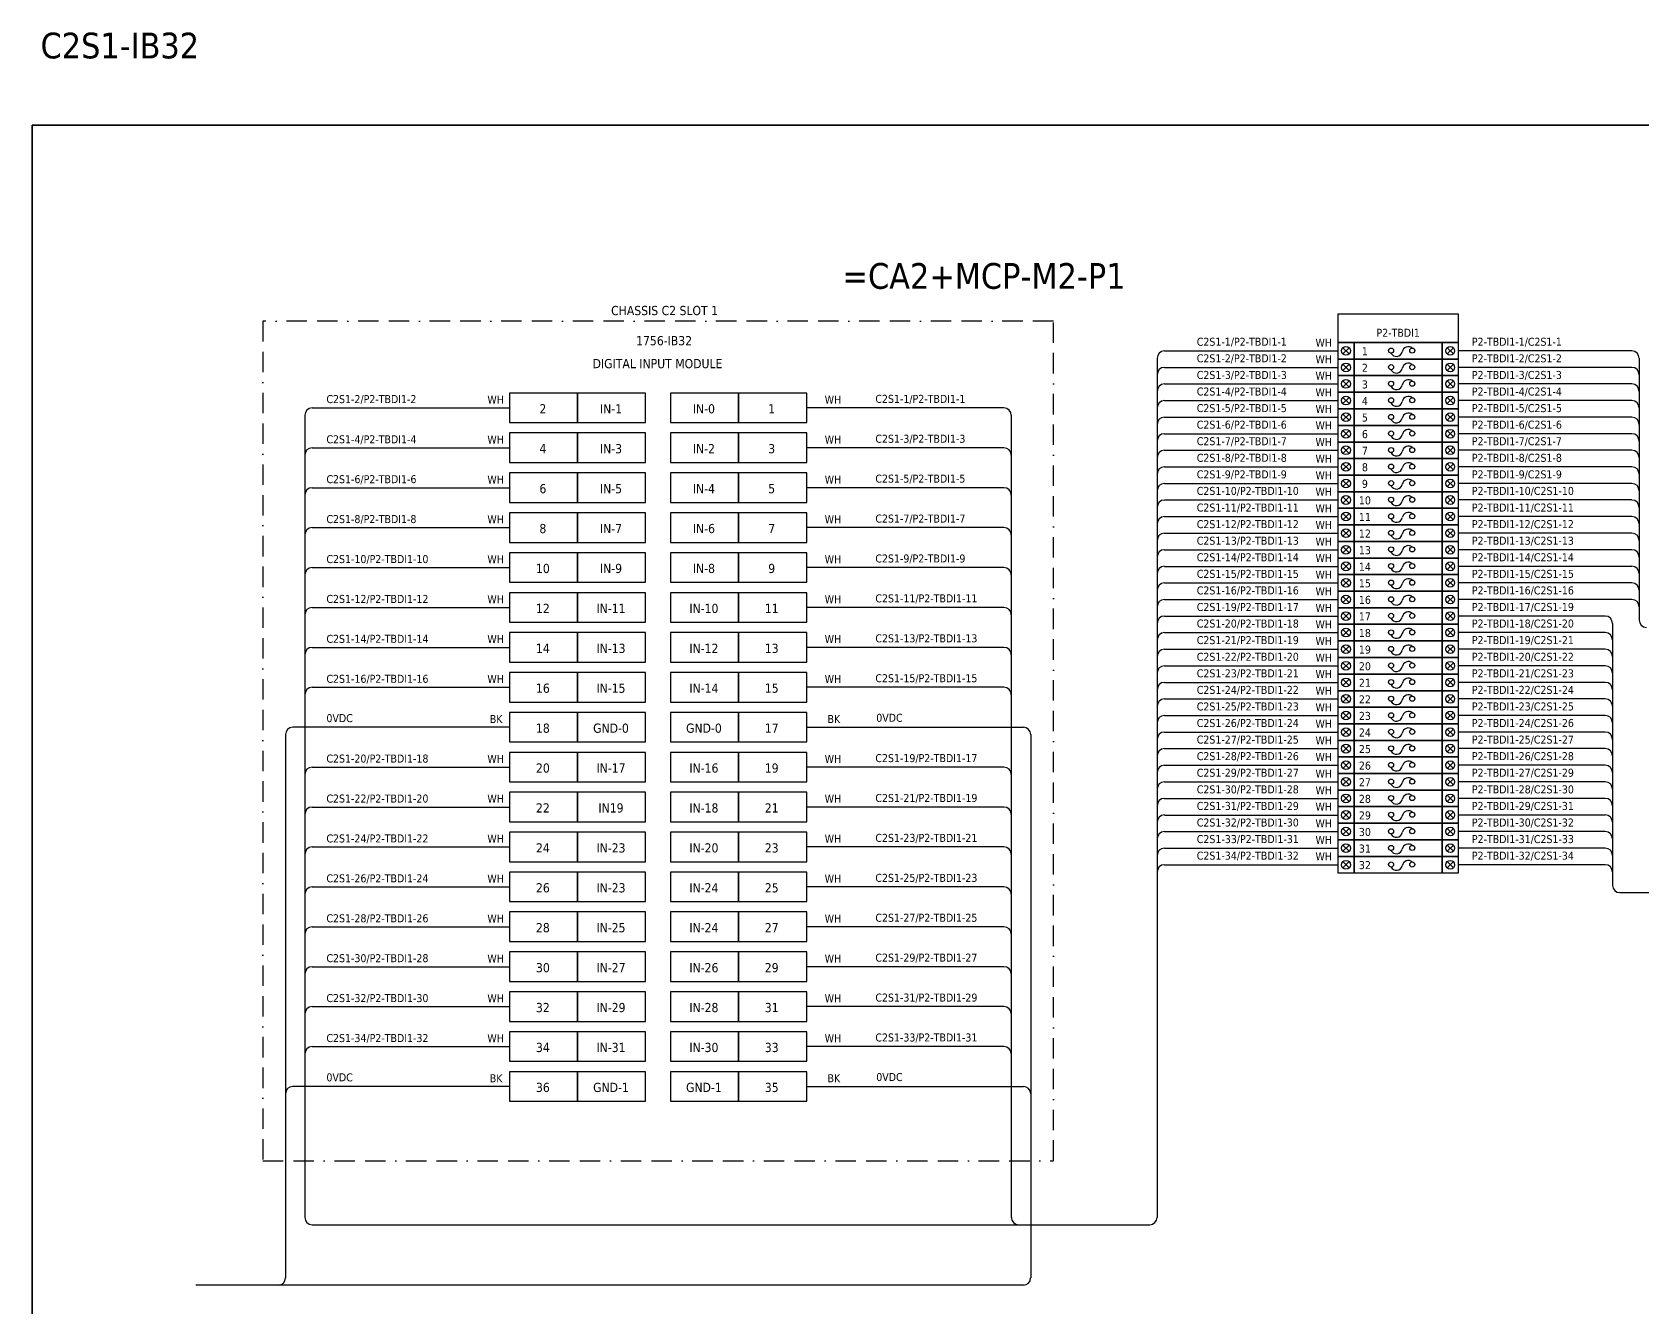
# Model space of a CAD drawing. Header units: millimetres. Extents: x 0 to 54213, y -3004 to 2820.
# Drawn here: x 4193 to 6196, y -1770 to -184 of the extents above; entities that cross this region are included whole.
import ezdxf
from ezdxf.enums import TextEntityAlignment as Align

# ---------------------------------------------------------------- set-up
doc = ezdxf.new("R2010")
doc.units = ezdxf.units.MM
doc.linetypes.add('BORDERX2', pattern=[88.9, 25.4, -12.7, 25.4, -12.7, 0, -12.7])
doc.layers.add('HELPPOINT', color=7, linetype='Continuous')
doc.layers.add('x01001-FrameArea', color=2, linetype='BORDERX2')
for name, color, linetype, lineweight in [('IE-EQUIP', 253, 'Continuous', 25), ('IE-WIRE', 7, 'Continuous', 25), ('power', 7, 'Continuous', 25)]:
    doc.layers.add(name, color=color, linetype=linetype, lineweight=lineweight)
doc.styles.add('Tahoma', font='')
doc.styles.get('Tahoma').set_extended_font_data('Tahoma')

msp = doc.modelspace()

# ---------------------------------------------------------------- linework, layer by layer
at = {"color": 1, "ltscale": 25.4}
for p, q in [((5830.5, -576.7), (5822.9, -584.4)), ((5822.9, -576.7), (5830.5, -584.4)), ((5952.6, -576.7), (5960.3, -584.4)), ((5960.3, -576.7), (5952.6, -584.4)), ((5830.5, -597.3), (5822.9, -605)), ((5822.9, -597.3), (5830.5, -605)), ((5952.6, -597.3), (5960.3, -605)), ((5960.3, -597.3), (5952.6, -605)), ((5830.5, -617.9), (5822.9, -625.6)), ((5822.9, -617.9), (5830.5, -625.6)), ((5952.6, -617.9), (5960.3, -625.6)), ((5960.3, -617.9), (5952.6, -625.6)), ((5830.5, -638.5), (5822.9, -646.2)), ((5822.9, -638.5), (5830.5, -646.2)), ((5952.6, -638.5), (5960.3, -646.2)), ((5960.3, -638.5), (5952.6, -646.2)), ((5830.5, -659.1), (5822.9, -666.8)), ((5822.9, -659.1), (5830.5, -666.8)), ((5952.6, -659.1), (5960.3, -666.8)), ((5960.3, -659.1), (5952.6, -666.8)), ((5830.5, -679.7), (5822.9, -687.4)), ((5822.9, -679.7), (5830.5, -687.4)), ((5952.6, -679.7), (5960.3, -687.4)), ((5960.3, -679.7), (5952.6, -687.4)), ((5830.5, -700.4), (5822.9, -708)), ((5822.9, -700.4), (5830.5, -708)), ((5952.6, -700.4), (5960.3, -708)), ((5960.3, -700.4), (5952.6, -708)), ((5830.5, -721), (5822.9, -728.6)), ((5822.9, -721), (5830.5, -728.6)), ((5952.6, -721), (5960.3, -728.6)), ((5960.3, -721), (5952.6, -728.6)), ((5830.5, -741.6), (5822.9, -749.3)), ((5822.9, -741.6), (5830.5, -749.3)), ((5952.6, -741.6), (5960.3, -749.3)), ((5960.3, -741.6), (5952.6, -749.3)), ((5830.5, -762.2), (5822.9, -769.9)), ((5822.9, -762.2), (5830.5, -769.9)), ((5952.6, -762.2), (5960.3, -769.9)), ((5960.3, -762.2), (5952.6, -769.9)), ((5830.5, -782.8), (5822.9, -790.5)), ((5822.9, -782.8), (5830.5, -790.5)), ((5952.6, -782.8), (5960.3, -790.5)), ((5960.3, -782.8), (5952.6, -790.5)), ((5830.5, -803.4), (5822.9, -811.1)), ((5822.9, -803.4), (5830.5, -811.1)), ((5952.6, -803.4), (5960.3, -811.1)), ((5960.3, -803.4), (5952.6, -811.1)), ((5830.5, -824), (5822.9, -831.7)), ((5822.9, -824), (5830.5, -831.7)), ((5952.6, -824), (5960.3, -831.7)), ((5960.3, -824), (5952.6, -831.7)), ((5830.5, -844.6), (5822.9, -852.3)), ((5822.9, -844.6), (5830.5, -852.3)), ((5952.6, -844.6), (5960.3, -852.3)), ((5960.3, -844.6), (5952.6, -852.3)), ((5830.5, -865.3), (5822.9, -872.9)), ((5822.9, -865.3), (5830.5, -872.9)), ((5952.6, -865.3), (5960.3, -872.9)), ((5960.3, -865.3), (5952.6, -872.9)), ((5830.5, -885.9), (5822.9, -893.5)), ((5822.9, -885.9), (5830.5, -893.5)), ((5952.6, -885.9), (5960.3, -893.5)), ((5960.3, -885.9), (5952.6, -893.5)), ((5830.5, -906.5), (5822.9, -914.1)), ((5822.9, -906.5), (5830.5, -914.1)), ((5952.6, -906.5), (5960.3, -914.1)), ((5960.3, -906.5), (5952.6, -914.1)), ((5830.5, -927.1), (5822.9, -934.8)), ((5822.9, -927.1), (5830.5, -934.8)), ((5952.6, -927.1), (5960.3, -934.8)), ((5960.3, -927.1), (5952.6, -934.8)), ((5830.5, -947.7), (5822.9, -955.4)), ((5822.9, -947.7), (5830.5, -955.4)), ((5952.6, -947.7), (5960.3, -955.4)), ((5960.3, -947.7), (5952.6, -955.4)), ((5830.5, -968.3), (5822.9, -976)), ((5822.9, -968.3), (5830.5, -976)), ((5952.6, -968.3), (5960.3, -976)), ((5960.3, -968.3), (5952.6, -976)), ((5830.5, -988.9), (5822.9, -996.6)), ((5822.9, -988.9), (5830.5, -996.6)), ((5952.6, -988.9), (5960.3, -996.6)), ((5960.3, -988.9), (5952.6, -996.6)), ((5830.5, -1009.5), (5822.9, -1017.2)), ((5822.9, -1009.5), (5830.5, -1017.2)), ((5952.6, -1009.5), (5960.3, -1017.2)), ((5960.3, -1009.5), (5952.6, -1017.2)), ((5830.5, -1030.1), (5822.9, -1037.8)), ((5822.9, -1030.1), (5830.5, -1037.8)), ((5952.6, -1030.1), (5960.3, -1037.8)), ((5960.3, -1030.1), (5952.6, -1037.8)), ((5830.5, -1050.8), (5822.9, -1058.4)), ((5822.9, -1050.8), (5830.5, -1058.4)), ((5952.6, -1050.8), (5960.3, -1058.4)), ((5960.3, -1050.8), (5952.6, -1058.4)), ((5830.5, -1071.4), (5822.9, -1079)), ((5822.9, -1071.4), (5830.5, -1079)), ((5952.6, -1071.4), (5960.3, -1079)), ((5960.3, -1071.4), (5952.6, -1079)), ((5830.5, -1092), (5822.9, -1099.7)), ((5822.9, -1092), (5830.5, -1099.7)), ((5952.6, -1092), (5960.3, -1099.7)), ((5960.3, -1092), (5952.6, -1099.7)), ((5830.5, -1112.6), (5822.9, -1120.3)), ((5822.9, -1112.6), (5830.5, -1120.3)), ((5952.6, -1112.6), (5960.3, -1120.3)), ((5960.3, -1112.6), (5952.6, -1120.3)), ((5830.5, -1133.2), (5822.9, -1140.9)), ((5822.9, -1133.2), (5830.5, -1140.9)), ((5952.6, -1133.2), (5960.3, -1140.9)), ((5960.3, -1133.2), (5952.6, -1140.9)), ((5830.5, -1153.8), (5822.9, -1161.5)), ((5822.9, -1153.8), (5830.5, -1161.5)), ((5952.6, -1153.8), (5960.3, -1161.5)), ((5960.3, -1153.8), (5952.6, -1161.5)), ((5830.5, -1174.4), (5822.9, -1182.1)), ((5822.9, -1174.4), (5830.5, -1182.1)), ((5952.6, -1174.4), (5960.3, -1182.1)), ((5960.3, -1174.4), (5952.6, -1182.1)), ((5830.5, -1195), (5822.9, -1202.7)), ((5822.9, -1195), (5830.5, -1202.7)), ((5952.6, -1195), (5960.3, -1202.7)), ((5960.3, -1195), (5952.6, -1202.7)), ((5830.5, -1215.7), (5822.9, -1223.3)), ((5822.9, -1215.7), (5830.5, -1223.3)), ((5952.6, -1215.7), (5960.3, -1223.3)), ((5960.3, -1215.7), (5952.6, -1223.3))]:
    msp.add_line(p, q, dxfattribs=at)
at = {"color": 4, "ltscale": 25.4}
msp.add_lwpolyline([(5816.4, -570.2), (5966.7, -570.2), (5966.7, -535), (5816.4, -535)], close=True, dxfattribs=at)
at = {"color": 1, "ltscale": 25.4}
for points in [[(5816.4, -590.8), (5837, -590.8), (5837, -570.2), (5816.4, -570.2)], [(5837, -590.8), (5946.1, -590.8), (5946.1, -570.2), (5837, -570.2)], [(5946.1, -590.8), (5966.7, -590.8), (5966.7, -570.2), (5946.1, -570.2)], [(5816.4, -611.4), (5837, -611.4), (5837, -590.8), (5816.4, -590.8)], [(5837, -611.4), (5946.1, -611.4), (5946.1, -590.8), (5837, -590.8)], [(5946.1, -611.4), (5966.7, -611.4), (5966.7, -590.8), (5946.1, -590.8)], [(5816.4, -632.1), (5837, -632.1), (5837, -611.4), (5816.4, -611.4)], [(5837, -632.1), (5946.1, -632.1), (5946.1, -611.4), (5837, -611.4)], [(5946.1, -632.1), (5966.7, -632.1), (5966.7, -611.4), (5946.1, -611.4)], [(5816.4, -652.7), (5837, -652.7), (5837, -632.1), (5816.4, -632.1)], [(5837, -652.7), (5946.1, -652.7), (5946.1, -632.1), (5837, -632.1)], [(5946.1, -652.7), (5966.7, -652.7), (5966.7, -632.1), (5946.1, -632.1)], [(5816.4, -673.3), (5837, -673.3), (5837, -652.7), (5816.4, -652.7)], [(5837, -673.3), (5946.1, -673.3), (5946.1, -652.7), (5837, -652.7)], [(5946.1, -673.3), (5966.7, -673.3), (5966.7, -652.7), (5946.1, -652.7)], [(5816.4, -693.9), (5837, -693.9), (5837, -673.3), (5816.4, -673.3)], [(5837, -693.9), (5946.1, -693.9), (5946.1, -673.3), (5837, -673.3)], [(5946.1, -693.9), (5966.7, -693.9), (5966.7, -673.3), (5946.1, -673.3)], [(5816.4, -714.5), (5837, -714.5), (5837, -693.9), (5816.4, -693.9)], [(5837, -714.5), (5946.1, -714.5), (5946.1, -693.9), (5837, -693.9)], [(5946.1, -714.5), (5966.7, -714.5), (5966.7, -693.9), (5946.1, -693.9)], [(5816.4, -735.1), (5837, -735.1), (5837, -714.5), (5816.4, -714.5)], [(5837, -735.1), (5946.1, -735.1), (5946.1, -714.5), (5837, -714.5)], [(5946.1, -735.1), (5966.7, -735.1), (5966.7, -714.5), (5946.1, -714.5)], [(5816.4, -755.7), (5837, -755.7), (5837, -735.1), (5816.4, -735.1)], [(5837, -755.7), (5946.1, -755.7), (5946.1, -735.1), (5837, -735.1)], [(5946.1, -755.7), (5966.7, -755.7), (5966.7, -735.1), (5946.1, -735.1)], [(5816.4, -776.3), (5837, -776.3), (5837, -755.7), (5816.4, -755.7)], [(5837, -776.3), (5946.1, -776.3), (5946.1, -755.7), (5837, -755.7)], [(5946.1, -776.3), (5966.7, -776.3), (5966.7, -755.7), (5946.1, -755.7)], [(5816.4, -796.9), (5837, -796.9), (5837, -776.3), (5816.4, -776.3)], [(5837, -796.9), (5946.1, -796.9), (5946.1, -776.3), (5837, -776.3)], [(5946.1, -796.9), (5966.7, -796.9), (5966.7, -776.3), (5946.1, -776.3)], [(5816.4, -817.6), (5837, -817.6), (5837, -796.9), (5816.4, -796.9)], [(5837, -817.6), (5946.1, -817.6), (5946.1, -796.9), (5837, -796.9)], [(5946.1, -817.6), (5966.7, -817.6), (5966.7, -796.9), (5946.1, -796.9)], [(5816.4, -838.2), (5837, -838.2), (5837, -817.6), (5816.4, -817.6)], [(5837, -838.2), (5946.1, -838.2), (5946.1, -817.6), (5837, -817.6)], [(5946.1, -838.2), (5966.7, -838.2), (5966.7, -817.6), (5946.1, -817.6)], [(5816.4, -858.8), (5837, -858.8), (5837, -838.2), (5816.4, -838.2)], [(5837, -858.8), (5946.1, -858.8), (5946.1, -838.2), (5837, -838.2)], [(5946.1, -858.8), (5966.7, -858.8), (5966.7, -838.2), (5946.1, -838.2)], [(5816.4, -879.4), (5837, -879.4), (5837, -858.8), (5816.4, -858.8)], [(5837, -879.4), (5946.1, -879.4), (5946.1, -858.8), (5837, -858.8)], [(5946.1, -879.4), (5966.7, -879.4), (5966.7, -858.8), (5946.1, -858.8)], [(5816.4, -900), (5837, -900), (5837, -879.4), (5816.4, -879.4)], [(5837, -900), (5946.1, -900), (5946.1, -879.4), (5837, -879.4)], [(5946.1, -900), (5966.7, -900), (5966.7, -879.4), (5946.1, -879.4)], [(5816.4, -920.6), (5837, -920.6), (5837, -900), (5816.4, -900)], [(5837, -920.6), (5946.1, -920.6), (5946.1, -900), (5837, -900)], [(5946.1, -920.6), (5966.7, -920.6), (5966.7, -900), (5946.1, -900)], [(5816.4, -941.2), (5837, -941.2), (5837, -920.6), (5816.4, -920.6)], [(5837, -941.2), (5946.1, -941.2), (5946.1, -920.6), (5837, -920.6)], [(5946.1, -941.2), (5966.7, -941.2), (5966.7, -920.6), (5946.1, -920.6)], [(5816.4, -961.8), (5837, -961.8), (5837, -941.2), (5816.4, -941.2)], [(5837, -961.8), (5946.1, -961.8), (5946.1, -941.2), (5837, -941.2)], [(5946.1, -961.8), (5966.7, -961.8), (5966.7, -941.2), (5946.1, -941.2)], [(5816.4, -982.5), (5837, -982.5), (5837, -961.8), (5816.4, -961.8)], [(5837, -982.5), (5946.1, -982.5), (5946.1, -961.8), (5837, -961.8)], [(5946.1, -982.5), (5966.7, -982.5), (5966.7, -961.8), (5946.1, -961.8)], [(5816.4, -1003.1), (5837, -1003.1), (5837, -982.5), (5816.4, -982.5)], [(5837, -1003.1), (5946.1, -1003.1), (5946.1, -982.5), (5837, -982.5)], [(5946.1, -1003.1), (5966.7, -1003.1), (5966.7, -982.5), (5946.1, -982.5)], [(5816.4, -1023.7), (5837, -1023.7), (5837, -1003.1), (5816.4, -1003.1)], [(5837, -1023.7), (5946.1, -1023.7), (5946.1, -1003.1), (5837, -1003.1)], [(5946.1, -1023.7), (5966.7, -1023.7), (5966.7, -1003.1), (5946.1, -1003.1)], [(5816.4, -1044.3), (5837, -1044.3), (5837, -1023.7), (5816.4, -1023.7)], [(5837, -1044.3), (5946.1, -1044.3), (5946.1, -1023.7), (5837, -1023.7)], [(5946.1, -1044.3), (5966.7, -1044.3), (5966.7, -1023.7), (5946.1, -1023.7)], [(5816.4, -1064.9), (5837, -1064.9), (5837, -1044.3), (5816.4, -1044.3)], [(5837, -1064.9), (5946.1, -1064.9), (5946.1, -1044.3), (5837, -1044.3)], [(5946.1, -1064.9), (5966.7, -1064.9), (5966.7, -1044.3), (5946.1, -1044.3)], [(5816.4, -1085.5), (5837, -1085.5), (5837, -1064.9), (5816.4, -1064.9)], [(5837, -1085.5), (5946.1, -1085.5), (5946.1, -1064.9), (5837, -1064.9)], [(5946.1, -1085.5), (5966.7, -1085.5), (5966.7, -1064.9), (5946.1, -1064.9)], [(5816.4, -1106.1), (5837, -1106.1), (5837, -1085.5), (5816.4, -1085.5)], [(5837, -1106.1), (5946.1, -1106.1), (5946.1, -1085.5), (5837, -1085.5)], [(5946.1, -1106.1), (5966.7, -1106.1), (5966.7, -1085.5), (5946.1, -1085.5)], [(5816.4, -1126.7), (5837, -1126.7), (5837, -1106.1), (5816.4, -1106.1)], [(5837, -1126.7), (5946.1, -1126.7), (5946.1, -1106.1), (5837, -1106.1)], [(5946.1, -1126.7), (5966.7, -1126.7), (5966.7, -1106.1), (5946.1, -1106.1)], [(5816.4, -1147.3), (5837, -1147.3), (5837, -1126.7), (5816.4, -1126.7)], [(5837, -1147.3), (5946.1, -1147.3), (5946.1, -1126.7), (5837, -1126.7)], [(5946.1, -1147.3), (5966.7, -1147.3), (5966.7, -1126.7), (5946.1, -1126.7)], [(5816.4, -1168), (5837, -1168), (5837, -1147.3), (5816.4, -1147.3)], [(5837, -1168), (5946.1, -1168), (5946.1, -1147.3), (5837, -1147.3)], [(5946.1, -1168), (5966.7, -1168), (5966.7, -1147.3), (5946.1, -1147.3)], [(5816.4, -1188.6), (5837, -1188.6), (5837, -1168), (5816.4, -1168)], [(5837, -1188.6), (5946.1, -1188.6), (5946.1, -1168), (5837, -1168)], [(5946.1, -1188.6), (5966.7, -1188.6), (5966.7, -1168), (5946.1, -1168)], [(5816.4, -1209.2), (5837, -1209.2), (5837, -1188.6), (5816.4, -1188.6)], [(5837, -1209.2), (5946.1, -1209.2), (5946.1, -1188.6), (5837, -1188.6)], [(5946.1, -1209.2), (5966.7, -1209.2), (5966.7, -1188.6), (5946.1, -1188.6)], [(5816.4, -1229.8), (5837, -1229.8), (5837, -1209.2), (5816.4, -1209.2)], [(5837, -1229.8), (5946.1, -1229.8), (5946.1, -1209.2), (5837, -1209.2)], [(5946.1, -1229.8), (5966.7, -1229.8), (5966.7, -1209.2), (5946.1, -1209.2)]]:
    msp.add_lwpolyline(points, close=True, dxfattribs=at)
for centre in [(5826.7, -580.5), (5956.4, -580.5), (5826.7, -601.1), (5956.4, -601.1), (5826.7, -621.7), (5956.4, -621.7), (5826.7, -642.4), (5956.4, -642.4), (5826.7, -663), (5956.4, -663), (5826.7, -683.6), (5956.4, -683.6), (5826.7, -704.2), (5956.4, -704.2), (5826.7, -724.8), (5956.4, -724.8), (5826.7, -745.4), (5956.4, -745.4), (5826.7, -766), (5956.4, -766), (5826.7, -786.6), (5956.4, -786.6), (5826.7, -807.3), (5956.4, -807.3), (5826.7, -827.9), (5956.4, -827.9), (5826.7, -848.5), (5956.4, -848.5), (5826.7, -869.1), (5956.4, -869.1), (5826.7, -889.7), (5956.4, -889.7), (5826.7, -910.3), (5956.4, -910.3), (5826.7, -930.9), (5956.4, -930.9), (5826.7, -951.5), (5956.4, -951.5), (5826.7, -972.1), (5956.4, -972.1), (5826.7, -992.8), (5956.4, -992.8), (5826.7, -1013.4), (5956.4, -1013.4), (5826.7, -1034), (5956.4, -1034), (5826.7, -1054.6), (5956.4, -1054.6), (5826.7, -1075.2), (5956.4, -1075.2), (5826.7, -1095.8), (5956.4, -1095.8), (5826.7, -1116.4), (5956.4, -1116.4), (5826.7, -1137), (5956.4, -1137), (5826.7, -1157.7), (5956.4, -1157.7), (5826.7, -1178.3), (5956.4, -1178.3), (5826.7, -1198.9), (5956.4, -1198.9), (5826.7, -1219.5), (5956.4, -1219.5)]:
    msp.add_circle(centre, 5.42, dxfattribs=at)
at = {"layer": 'HELPPOINT', "color": 4, "lineweight": 35}
for p, q in [((4193.3, -3004.2), (4193.3, -300)), ((4193.3, -300), (8086.6, -300)), ((4193.3, -3004.2), (4193.3, -300)), ((4193.3, -300), (8086.6, -300))]:
    msp.add_line(p, q, dxfattribs=at)
at = {"layer": 'IE-EQUIP', "linetype": 'Continuous', "ltscale": 25.4}
for points in [[(4786.7, -669.8), (4871.4, -669.8), (4871.4, -633.1), (4786.7, -633.1)], [(4871.4, -669.8), (4956, -669.8), (4956, -633.1), (4871.4, -633.1)], [(4986.9, -669.8), (5071.5, -669.8), (5071.5, -633.1), (4986.9, -633.1)], [(5071.5, -669.8), (5156.2, -669.8), (5156.2, -633.1), (5071.5, -633.1)], [(4786.7, -719.4), (4871.4, -719.4), (4871.4, -682.7), (4786.7, -682.7)], [(4871.4, -719.4), (4956, -719.4), (4956, -682.7), (4871.4, -682.7)], [(4986.9, -719.4), (5071.5, -719.4), (5071.5, -682.7), (4986.9, -682.7)], [(5071.5, -719.4), (5156.2, -719.4), (5156.2, -682.7), (5071.5, -682.7)], [(4786.7, -769.1), (4871.4, -769.1), (4871.4, -732.4), (4786.7, -732.4)], [(4871.4, -769.1), (4956, -769.1), (4956, -732.4), (4871.4, -732.4)], [(4986.9, -769.1), (5071.5, -769.1), (5071.5, -732.4), (4986.9, -732.4)], [(5071.5, -769.1), (5156.2, -769.1), (5156.2, -732.4), (5071.5, -732.4)], [(4786.7, -818.7), (4871.4, -818.7), (4871.4, -782), (4786.7, -782)], [(4871.4, -818.7), (4956, -818.7), (4956, -782), (4871.4, -782)], [(4986.9, -818.7), (5071.5, -818.7), (5071.5, -782), (4986.9, -782)], [(5071.5, -818.7), (5156.2, -818.7), (5156.2, -782), (5071.5, -782)], [(4786.7, -868.3), (4871.4, -868.3), (4871.4, -831.6), (4786.7, -831.6)], [(4871.4, -868.3), (4956, -868.3), (4956, -831.6), (4871.4, -831.6)], [(4986.9, -868.3), (5071.5, -868.3), (5071.5, -831.6), (4986.9, -831.6)], [(5071.5, -868.3), (5156.2, -868.3), (5156.2, -831.6), (5071.5, -831.6)], [(4786.7, -918), (4871.4, -918), (4871.4, -881.3), (4786.7, -881.3)], [(4871.4, -918), (4956, -918), (4956, -881.3), (4871.4, -881.3)], [(4986.9, -918), (5071.5, -918), (5071.5, -881.3), (4986.9, -881.3)], [(5071.5, -918), (5156.2, -918), (5156.2, -881.3), (5071.5, -881.3)], [(4786.7, -967.6), (4871.4, -967.6), (4871.4, -930.9), (4786.7, -930.9)], [(4871.4, -967.6), (4956, -967.6), (4956, -930.9), (4871.4, -930.9)], [(4986.9, -967.6), (5071.5, -967.6), (5071.5, -930.9), (4986.9, -930.9)], [(5071.5, -967.6), (5156.2, -967.6), (5156.2, -930.9), (5071.5, -930.9)], [(4786.7, -1017.2), (4871.4, -1017.2), (4871.4, -980.5), (4786.7, -980.5)], [(4871.4, -1017.2), (4956, -1017.2), (4956, -980.5), (4871.4, -980.5)], [(4986.9, -1017.2), (5071.5, -1017.2), (5071.5, -980.5), (4986.9, -980.5)], [(5071.5, -1017.2), (5156.2, -1017.2), (5156.2, -980.5), (5071.5, -980.5)], [(4786.7, -1066.9), (4871.4, -1066.9), (4871.4, -1030.2), (4786.7, -1030.2)], [(4871.4, -1066.9), (4956, -1066.9), (4956, -1030.2), (4871.4, -1030.2)], [(4986.9, -1066.9), (5071.5, -1066.9), (5071.5, -1030.2), (4986.9, -1030.2)], [(5071.5, -1066.9), (5156.2, -1066.9), (5156.2, -1030.2), (5071.5, -1030.2)], [(4786.7, -1116.5), (4871.4, -1116.5), (4871.4, -1079.8), (4786.7, -1079.8)], [(4871.4, -1116.5), (4956, -1116.5), (4956, -1079.8), (4871.4, -1079.8)], [(4986.9, -1116.5), (5071.5, -1116.5), (5071.5, -1079.8), (4986.9, -1079.8)], [(5071.5, -1116.5), (5156.2, -1116.5), (5156.2, -1079.8), (5071.5, -1079.8)], [(4786.7, -1166.1), (4871.4, -1166.1), (4871.4, -1129.4), (4786.7, -1129.4)], [(4871.4, -1166.1), (4956, -1166.1), (4956, -1129.4), (4871.4, -1129.4)], [(4986.9, -1166.1), (5071.5, -1166.1), (5071.5, -1129.4), (4986.9, -1129.4)], [(5071.5, -1166.1), (5156.2, -1166.1), (5156.2, -1129.4), (5071.5, -1129.4)], [(4786.7, -1215.8), (4871.4, -1215.8), (4871.4, -1179.1), (4786.7, -1179.1)], [(4871.4, -1215.8), (4956, -1215.8), (4956, -1179.1), (4871.4, -1179.1)], [(4986.9, -1215.8), (5071.5, -1215.8), (5071.5, -1179.1), (4986.9, -1179.1)], [(5071.5, -1215.8), (5156.2, -1215.8), (5156.2, -1179.1), (5071.5, -1179.1)], [(4786.7, -1265.4), (4871.4, -1265.4), (4871.4, -1228.7), (4786.7, -1228.7)], [(4871.4, -1265.4), (4956, -1265.4), (4956, -1228.7), (4871.4, -1228.7)], [(4986.9, -1265.4), (5071.5, -1265.4), (5071.5, -1228.7), (4986.9, -1228.7)], [(5071.5, -1265.4), (5156.2, -1265.4), (5156.2, -1228.7), (5071.5, -1228.7)], [(4786.7, -1315), (4871.4, -1315), (4871.4, -1278.3), (4786.7, -1278.3)], [(4871.4, -1315), (4956, -1315), (4956, -1278.3), (4871.4, -1278.3)], [(4986.9, -1315), (5071.5, -1315), (5071.5, -1278.3), (4986.9, -1278.3)], [(5071.5, -1315), (5156.2, -1315), (5156.2, -1278.3), (5071.5, -1278.3)], [(4786.7, -1364.7), (4871.4, -1364.7), (4871.4, -1328), (4786.7, -1328)], [(4871.4, -1364.7), (4956, -1364.7), (4956, -1328), (4871.4, -1328)], [(4986.9, -1364.7), (5071.5, -1364.7), (5071.5, -1328), (4986.9, -1328)], [(5071.5, -1364.7), (5156.2, -1364.7), (5156.2, -1328), (5071.5, -1328)], [(4786.7, -1414.3), (4871.4, -1414.3), (4871.4, -1377.6), (4786.7, -1377.6)], [(4871.4, -1414.3), (4956, -1414.3), (4956, -1377.6), (4871.4, -1377.6)], [(4986.9, -1414.3), (5071.5, -1414.3), (5071.5, -1377.6), (4986.9, -1377.6)], [(5071.5, -1414.3), (5156.2, -1414.3), (5156.2, -1377.6), (5071.5, -1377.6)], [(4786.7, -1463.9), (4871.4, -1463.9), (4871.4, -1427.2), (4786.7, -1427.2)], [(4871.4, -1463.9), (4956, -1463.9), (4956, -1427.2), (4871.4, -1427.2)], [(4986.9, -1463.9), (5071.5, -1463.9), (5071.5, -1427.2), (4986.9, -1427.2)], [(5071.5, -1463.9), (5156.2, -1463.9), (5156.2, -1427.2), (5071.5, -1427.2)], [(4786.7, -1513.6), (4871.4, -1513.6), (4871.4, -1476.9), (4786.7, -1476.9)], [(4871.4, -1513.6), (4956, -1513.6), (4956, -1476.9), (4871.4, -1476.9)], [(4986.9, -1513.6), (5071.5, -1513.6), (5071.5, -1476.9), (4986.9, -1476.9)], [(5071.5, -1513.6), (5156.2, -1513.6), (5156.2, -1476.9), (5071.5, -1476.9)]]:
    msp.add_lwpolyline(points, close=True, dxfattribs=at)
at = {"layer": 'IE-WIRE', "color": 4, "ltscale": 25.4}
for p, q in [((5601, -580.5), (5816.4, -580.5)), ((6182.1, -580.5), (5966.7, -580.5)), ((5591.9, -589.7), (5591.9, -1658.1)), ((6191.2, -589.7), (6191.2, -915.4)), ((5601, -601.1), (5816.4, -601.1)), ((6182.1, -601.1), (5966.7, -601.1)), ((5601, -621.7), (5816.4, -621.7)), ((6182.1, -621.7), (5966.7, -621.7)), ((4532.3, -660.6), (4532.3, -1658.1)), ((4541.4, -651.5), (4786.7, -651.5)), ((5401.4, -651.5), (5156.2, -651.5)), ((5410.6, -660.6), (5410.6, -1658.1)), ((5601, -642.4), (5816.4, -642.4)), ((6182.1, -642.4), (5966.7, -642.4)), ((5601, -663), (5816.4, -663)), ((6182.1, -663), (5966.7, -663)), ((5601, -683.6), (5816.4, -683.6)), ((6182.1, -683.6), (5966.7, -683.6)), ((4541.4, -701.1), (4786.7, -701.1)), ((5401.4, -701.1), (5156.2, -701.1)), ((5601, -704.2), (5816.4, -704.2)), ((6182.1, -704.2), (5966.7, -704.2)), ((5601, -724.8), (5816.4, -724.8)), ((6182.1, -724.8), (5966.7, -724.8)), ((4541.4, -750.7), (4786.7, -750.7)), ((5401.4, -750.7), (5156.2, -750.7)), ((5601, -745.4), (5816.4, -745.4)), ((6182.1, -745.4), (5966.7, -745.4)), ((5601, -766), (5816.4, -766)), ((6182.1, -766), (5966.7, -766)), ((4541.4, -800.4), (4786.7, -800.4)), ((5401.4, -800.4), (5156.2, -800.4)), ((5601, -786.6), (5816.4, -786.6)), ((6182.1, -786.6), (5966.7, -786.6)), ((5601, -807.3), (5816.4, -807.3)), ((6182.1, -807.3), (5966.7, -807.3)), ((5601, -827.9), (5816.4, -827.9)), ((6182.1, -827.9), (5966.7, -827.9)), ((4541.4, -850), (4786.7, -850)), ((5401.4, -850), (5156.2, -850)), ((5601, -848.5), (5816.4, -848.5)), ((6182.1, -848.5), (5966.7, -848.5)), ((5601, -869.1), (5816.4, -869.1)), ((6182.1, -869.1), (5966.7, -869.1)), ((4541.4, -899.6), (4786.7, -899.6)), ((5401.4, -899.6), (5156.2, -899.6)), ((5601, -889.7), (5816.4, -889.7)), ((6182.1, -889.7), (5966.7, -889.7)), ((5601, -910.3), (5816.4, -910.3)), ((6149, -910.3), (5966.7, -910.3)), ((6158.1, -919.5), (6158.1, -1245.2)), ((5601, -930.9), (5816.4, -930.9)), ((6149, -930.9), (5966.7, -930.9)), ((4541.4, -949.3), (4786.7, -949.3)), ((5401.4, -949.3), (5156.2, -949.3)), ((5601, -951.5), (5816.4, -951.5)), ((6149, -951.5), (5966.7, -951.5)), ((5601, -972.1), (5816.4, -972.1)), ((6149, -972.1), (5966.7, -972.1)), ((4541.4, -998.9), (4786.7, -998.9)), ((5401.4, -998.9), (5156.2, -998.9)), ((5601, -992.8), (5816.4, -992.8)), ((6149, -992.8), (5966.7, -992.8)), ((5601, -1013.4), (5816.4, -1013.4)), ((6149, -1013.4), (5966.7, -1013.4)), ((5601, -1034), (5816.4, -1034)), ((6149, -1034), (5966.7, -1034)), ((5601, -1054.6), (5816.4, -1054.6)), ((6149, -1054.6), (5966.7, -1054.6)), ((5601, -1075.2), (5816.4, -1075.2)), ((6149, -1075.2), (5966.7, -1075.2)), ((4541.4, -1098.2), (4786.7, -1098.2)), ((5401.4, -1098.2), (5156.2, -1098.2)), ((5601, -1095.8), (5816.4, -1095.8)), ((6149, -1095.8), (5966.7, -1095.8)), ((5601, -1116.4), (5816.4, -1116.4)), ((6149, -1116.4), (5966.7, -1116.4)), ((5601, -1137), (5816.4, -1137)), ((6149, -1137), (5966.7, -1137)), ((4541.4, -1147.8), (4786.7, -1147.8)), ((5401.4, -1147.8), (5156.2, -1147.8)), ((5601, -1157.7), (5816.4, -1157.7)), ((6149, -1157.7), (5966.7, -1157.7)), ((5601, -1178.3), (5816.4, -1178.3)), ((6149, -1178.3), (5966.7, -1178.3)), ((4541.4, -1197.4), (4786.7, -1197.4)), ((5401.4, -1197.4), (5156.2, -1197.4)), ((5601, -1198.9), (5816.4, -1198.9)), ((6149, -1198.9), (5966.7, -1198.9)), ((5601, -1219.5), (5816.4, -1219.5)), ((6149, -1219.5), (5966.7, -1219.5)), ((4541.4, -1247.1), (4786.7, -1247.1)), ((5401.4, -1247.1), (5156.2, -1247.1)), ((4541.4, -1296.7), (4786.7, -1296.7)), ((5401.4, -1296.7), (5156.2, -1296.7)), ((4541.4, -1346.3), (4786.7, -1346.3)), ((5401.4, -1346.3), (5156.2, -1346.3)), ((4541.4, -1396), (4786.7, -1396)), ((5401.4, -1396), (5156.2, -1396)), ((4541.4, -1445.6), (4786.7, -1445.6)), ((5401.4, -1445.6), (5156.2, -1445.6))]:
    msp.add_line(p, q, dxfattribs=at)
at = {"layer": 'IE-WIRE', "color": 7, "ltscale": 25.4}
for p, q in [((4508.2, -1057.7), (4508.2, -1733.3)), ((4786.7, -1048.5), (4517.3, -1048.5)), ((5156.2, -1048.5), (5425.6, -1048.5)), ((5434.7, -1057.7), (5434.7, -1733.3)), ((4786.7, -1495.2), (4517.3, -1495.2)), ((5156.2, -1495.2), (5425.6, -1495.2)), ((5425.7, -1742.2), (4396.7, -1742.2))]:
    msp.add_line(p, q, dxfattribs=at)
at = {"layer": 'IE-WIRE', "color": 4}
for p, q in [((6167.1, -1254.1), (6432.9, -1254.1)), ((4541.4, -1667.2), (5582.7, -1667.2))]:
    msp.add_line(p, q, dxfattribs=at)
at = {"layer": 'IE-WIRE', "color": 4, "ltscale": 25.4}
for centre, radius, start, end in [((5601, -589.7), 9.14, 90, 180), ((6182.1, -589.7), 9.14, 0, 90), ((5601, -610.3), 9.14, 90, 180), ((6182.1, -610.3), 9.14, 0, 90), ((5601, -630.9), 9.14, 90, 180), ((6182.1, -630.9), 9.14, 0, 90), ((4541.4, -660.6), 9.17, 90, 180), ((5401.4, -660.6), 9.17, 0, 90), ((5601, -651.5), 9.14, 90, 180), ((6182.1, -651.5), 9.14, 0, 90), ((5601, -672.1), 9.14, 90, 180), ((6182.1, -672.1), 9.14, 0, 90), ((5601, -692.7), 9.14, 90, 180), ((6182.1, -692.7), 9.14, 0, 90), ((4541.4, -710.3), 9.17, 90, 180), ((5401.4, -710.3), 9.17, 0, 90), ((5601, -713.3), 9.14, 90, 180), ((6182.1, -713.3), 9.14, 0, 90), ((5601, -733.9), 9.14, 90, 180), ((6182.1, -733.9), 9.14, 0, 90), ((4541.4, -759.9), 9.17, 90, 180), ((5401.4, -759.9), 9.17, 0, 90), ((5601, -754.6), 9.14, 90, 180), ((6182.1, -754.6), 9.14, 0, 90), ((5601, -775.2), 9.14, 90, 180), ((6182.1, -775.2), 9.14, 0, 90), ((4541.4, -809.5), 9.17, 90, 180), ((5401.4, -809.5), 9.17, 0, 90), ((5601, -795.8), 9.14, 90, 180), ((6182.1, -795.8), 9.14, 0, 90), ((5601, -816.4), 9.14, 90, 180), ((6182.1, -816.4), 9.14, 0, 90), ((5601, -837), 9.14, 90, 180), ((6182.1, -837), 9.14, 0, 90), ((4541.4, -859.2), 9.17, 90, 180), ((5401.4, -859.2), 9.17, 0, 90), ((5601, -857.6), 9.14, 90, 180), ((6182.1, -857.6), 9.14, 0, 90), ((5601, -878.2), 9.14, 90, 180), ((6182.1, -878.2), 9.14, 0, 90), ((4541.4, -908.8), 9.17, 90, 180), ((5401.4, -908.8), 9.17, 0, 90), ((5601, -898.8), 9.14, 90, 180), ((6182.1, -898.8), 9.14, 0, 90), ((5601, -919.5), 9.14, 90, 180), ((6149, -919.5), 9.14, 0, 90), ((5601, -940.1), 9.14, 90, 180), ((6149, -940.1), 9.14, 0, 90), ((4541.4, -958.4), 9.17, 90, 180), ((5401.4, -958.4), 9.17, 0, 90), ((5601, -960.7), 9.14, 90, 180), ((6149, -960.7), 9.14, 0, 90), ((5601, -981.3), 9.14, 90, 180), ((6149, -981.3), 9.14, 0, 90), ((4541.4, -1008.1), 9.17, 90, 180), ((5401.4, -1008.1), 9.17, 0, 90), ((5601, -1001.9), 9.14, 90, 180), ((6149, -1001.9), 9.14, 0, 90), ((5601, -1022.5), 9.14, 90, 180), ((6149, -1022.5), 9.14, 0, 90), ((5601, -1043.1), 9.14, 90, 180), ((6149, -1043.1), 9.14, 0, 90), ((5601, -1063.7), 9.14, 90, 180), ((6149, -1063.7), 9.14, 0, 90), ((5601, -1084.3), 9.14, 90, 180), ((6149, -1084.3), 9.14, 0, 90), ((4541.4, -1107.3), 9.17, 90, 180), ((5401.4, -1107.3), 9.17, 0, 90), ((5601, -1105), 9.14, 90, 180), ((6149, -1105), 9.14, 0, 90), ((5601, -1125.6), 9.14, 90, 180), ((6149, -1125.6), 9.14, 0, 90), ((5601, -1146.2), 9.14, 90, 180), ((6149, -1146.2), 9.14, 0, 90), ((4541.4, -1157), 9.17, 90, 180), ((5401.4, -1157), 9.17, 0, 90), ((5601, -1166.8), 9.14, 90, 180), ((6149, -1166.8), 9.14, 0, 90), ((5601, -1187.4), 9.14, 90, 180), ((6149, -1187.4), 9.14, 0, 90), ((4541.4, -1206.6), 9.17, 90, 180), ((5401.4, -1206.6), 9.17, 0, 90), ((5601, -1208), 9.14, 90, 180), ((6149, -1208), 9.14, 0, 90), ((5601, -1228.6), 9.14, 90, 180), ((6149, -1228.6), 9.14, 0, 90), ((4541.4, -1256.2), 9.17, 90, 180), ((5401.4, -1256.2), 9.17, 0, 90), ((4541.4, -1305.9), 9.17, 90, 180), ((5401.4, -1305.9), 9.17, 0, 90), ((4541.4, -1355.5), 9.17, 90, 180), ((5401.4, -1355.5), 9.17, 0, 90), ((4541.4, -1405.1), 9.17, 90, 180), ((5401.4, -1405.1), 9.17, 0, 90), ((4541.4, -1454.8), 9.17, 90, 180), ((5401.4, -1454.8), 9.17, 0, 90)]:
    msp.add_arc(centre, radius, start, end, dxfattribs=at)
at = {"layer": 'IE-WIRE', "color": 4}
for centre, radius, start, end in [((6200.2, -915.4), 8.96, 180, 270), ((6167.1, -1245.2), 8.96, 180, 270), ((4541.4, -1658.1), 9.14, 180, 270), ((5419.8, -1658.1), 9.14, 180, 270), ((5582.7, -1658.1), 9.14, 270, 0)]:
    msp.add_arc(centre, radius, start, end, dxfattribs=at)
at = {"layer": 'IE-WIRE', "color": 7, "ltscale": 25.4}
for centre, radius, start, end in [((4517.3, -1057.7), 9.14, 90, 180), ((5425.6, -1057.7), 9.14, 0, 90), ((4517.3, -1504.4), 9.14, 90, 180), ((5425.6, -1504.4), 9.14, 0, 90), ((4499.2, -1733.3), 8.96, 270, 0), ((5425.7, -1733.3), 8.96, 270, 0), ((5425.7, -1733.3), 8.96, 270, 0)]:
    msp.add_arc(centre, radius, start, end, dxfattribs=at)
at = {"layer": 'power', "color": 1, "ltscale": 25.4}
for centre in [(5882.7, -580.2), (5909.1, -580.2), (5882.7, -600.8), (5909.1, -600.8), (5882.7, -621.4), (5909.1, -621.4), (5882.7, -642), (5909.1, -642), (5882.7, -662.7), (5909.1, -662.7), (5882.7, -683.3), (5909.1, -683.3), (5882.7, -703.9), (5909.1, -703.9), (5882.7, -724.5), (5909.1, -724.5), (5882.7, -745.1), (5909.1, -745.1), (5882.7, -765.7), (5909.1, -765.7), (5882.7, -786.3), (5909.1, -786.3), (5882.7, -806.9), (5909.1, -806.9), (5882.7, -827.5), (5909.1, -827.5), (5882.7, -848.2), (5909.1, -848.2), (5882.7, -868.8), (5909.1, -868.8), (5882.7, -889.4), (5909.1, -889.4), (5882.7, -910), (5909.1, -910), (5882.7, -930.6), (5909.1, -930.6), (5882.7, -951.2), (5909.1, -951.2), (5882.7, -971.8), (5909.1, -971.8), (5882.7, -992.4), (5909.1, -992.4), (5882.7, -1013.1), (5909.1, -1013.1), (5882.7, -1033.7), (5909.1, -1033.7), (5882.7, -1054.3), (5909.1, -1054.3), (5882.7, -1074.9), (5909.1, -1074.9), (5882.7, -1095.5), (5909.1, -1095.5), (5882.7, -1116.1), (5909.1, -1116.1), (5882.7, -1136.7), (5909.1, -1136.7), (5882.7, -1157.3), (5909.1, -1157.3), (5882.7, -1177.9), (5909.1, -1177.9), (5882.7, -1198.6), (5909.1, -1198.6), (5882.7, -1219.2), (5909.1, -1219.2)]:
    msp.add_circle(centre, 3.16, dxfattribs=at)
for centre, radius, start, end in [((5904.3, -583), 7.66, 51.1309, 171.3254), ((5889.4, -580), 7.52, 206.1634, 346.0383), ((5904.3, -603.6), 7.66, 51.1309, 171.3254), ((5889.4, -600.7), 7.52, 206.1634, 346.0383), ((5904.3, -624.2), 7.66, 51.1309, 171.3254), ((5889.4, -621.3), 7.52, 206.1634, 346.0383), ((5904.3, -644.8), 7.66, 51.1309, 171.3254), ((5889.4, -641.9), 7.52, 206.1634, 346.0383), ((5904.3, -665.5), 7.66, 51.1309, 171.3254), ((5889.4, -662.5), 7.52, 206.1634, 346.0383), ((5904.3, -686.1), 7.66, 51.1309, 171.3254), ((5889.4, -683.1), 7.52, 206.1634, 346.0383), ((5904.3, -706.7), 7.66, 51.1309, 171.3254), ((5889.4, -703.7), 7.52, 206.1634, 346.0383), ((5904.3, -727.3), 7.66, 51.1309, 171.3254), ((5889.4, -724.3), 7.52, 206.1634, 346.0383), ((5904.3, -747.9), 7.66, 51.1309, 171.3254), ((5889.4, -744.9), 7.52, 206.1634, 346.0383), ((5904.3, -768.5), 7.66, 51.1309, 171.3254), ((5889.4, -765.5), 7.52, 206.1634, 346.0383), ((5889.4, -786.2), 7.52, 206.1634, 346.0383), ((5904.3, -789.1), 7.66, 51.1309, 171.3254), ((5889.4, -806.8), 7.52, 206.1634, 346.0383), ((5904.3, -809.7), 7.66, 51.1309, 171.3254), ((5889.4, -827.4), 7.52, 206.1634, 346.0383), ((5904.3, -830.4), 7.66, 51.1309, 171.3254), ((5889.4, -848), 7.52, 206.1634, 346.0383), ((5904.3, -851), 7.66, 51.1309, 171.3254), ((5889.4, -868.6), 7.52, 206.1634, 346.0383), ((5904.3, -871.6), 7.66, 51.1309, 171.3254), ((5889.4, -889.2), 7.52, 206.1634, 346.0383), ((5904.3, -892.2), 7.66, 51.1309, 171.3254), ((5889.4, -909.8), 7.52, 206.1634, 346.0383), ((5904.3, -912.8), 7.66, 51.1309, 171.3254), ((5889.4, -930.4), 7.52, 206.1634, 346.0383), ((5904.3, -933.4), 7.66, 51.1309, 171.3254), ((5889.4, -951.1), 7.52, 206.1634, 346.0383), ((5904.3, -954), 7.66, 51.1309, 171.3254), ((5889.4, -971.7), 7.52, 206.1634, 346.0383), ((5904.3, -974.6), 7.66, 51.1309, 171.3254), ((5889.4, -992.3), 7.52, 206.1634, 346.0383), ((5904.3, -995.2), 7.66, 51.1309, 171.3254), ((5889.4, -1012.9), 7.52, 206.1634, 346.0383), ((5904.3, -1015.9), 7.66, 51.1309, 171.3254), ((5889.4, -1033.5), 7.52, 206.1634, 346.0383), ((5904.3, -1036.5), 7.66, 51.1309, 171.3254), ((5889.4, -1054.1), 7.52, 206.1634, 346.0383), ((5904.3, -1057.1), 7.66, 51.1309, 171.3254), ((5889.4, -1074.7), 7.52, 206.1634, 346.0383), ((5904.3, -1077.7), 7.66, 51.1309, 171.3254), ((5889.4, -1095.3), 7.52, 206.1634, 346.0383), ((5904.3, -1098.3), 7.66, 51.1309, 171.3254), ((5889.4, -1115.9), 7.52, 206.1634, 346.0383), ((5904.3, -1118.9), 7.66, 51.1309, 171.3254), ((5889.4, -1136.6), 7.52, 206.1634, 346.0383), ((5904.3, -1139.5), 7.66, 51.1309, 171.3254), ((5889.4, -1157.2), 7.52, 206.1634, 346.0383), ((5904.3, -1160.1), 7.66, 51.1309, 171.3254), ((5889.4, -1177.8), 7.52, 206.1634, 346.0383), ((5904.3, -1180.8), 7.66, 51.1309, 171.3254), ((5889.4, -1198.4), 7.52, 206.1634, 346.0383), ((5904.3, -1201.4), 7.66, 51.1309, 171.3254), ((5889.4, -1219), 7.52, 206.1634, 346.0383), ((5904.3, -1222), 7.66, 51.1309, 171.3254)]:
    msp.add_arc(centre, radius, start, end, dxfattribs=at)
at = {"layer": 'x01001-FrameArea'}
msp.add_lwpolyline([(4480, -1587.6), (5462.9, -1587.6), (5462.9, -543.7), (4480, -543.7)], close=True, dxfattribs=at)

# ---------------------------------------------------------------- texts
at = {"color": 2, "style": 'Tahoma'}
msp.add_text('C2S1-IB32', height=32, dxfattribs=at).set_placement((4203.7, -216.9))
for s, height, p in [('=CA2+MCP-M2-P1', 32, (5376.7, -487.4)), ('CHASSIS C2 SLOT 1', 11.441, (4979.5, -530.4)), ('1756-IB32', 11.44, (4978.9, -567.9)), ('DIGITAL INPUT MODULE', 11.441, (4970.7, -596.4)), ('2', 11.4, (4828.2, -652.6)), ('IN-1', 11.44, (4912.9, -652.6)), ('IN-0', 11.44, (5028.4, -652.6)), ('1', 11.4, (5112.7, -652.6)), ('4', 11.4, (4828.2, -702.2)), ('IN-3', 11.44, (4912.9, -702.2)), ('IN-2', 11.44, (5028.4, -702.2)), ('3', 11.4, (5112.7, -702.2)), ('6', 11.4, (4828.2, -751.9)), ('IN-5', 11.44, (4912.9, -751.9)), ('IN-4', 11.44, (5028.4, -751.9)), ('5', 11.4, (5112.7, -751.9)), ('8', 11.4, (4828.2, -801.5)), ('IN-7', 11.44, (4912.9, -801.5)), ('IN-6', 11.44, (5028.4, -801.5)), ('7', 11.4, (5112.7, -801.5)), ('10', 11.44, (4828.2, -851.1)), ('IN-9', 11.44, (4912.9, -851.1)), ('IN-8', 11.44, (5028.4, -851.1)), ('9', 11.4, (5112.7, -851.1)), ('12', 11.44, (4828.2, -900.8)), ('IN-11', 11.44, (4912.9, -900.8)), ('IN-10', 11.44, (5028.4, -900.8)), ('11', 11.44, (5112.7, -900.8)), ('14', 11.44, (4828.2, -950.4)), ('IN-13', 11.44, (4912.9, -950.4)), ('IN-12', 11.44, (5028.4, -950.4)), ('13', 11.44, (5112.7, -950.4)), ('16', 11.44, (4828.2, -1000)), ('IN-15', 11.44, (4912.9, -1000)), ('IN-14', 11.44, (5028.4, -1000)), ('15', 11.44, (5112.7, -1000)), ('18', 11.44, (4828.2, -1049.7)), ('GND-0', 11.44, (4912.9, -1049.7)), ('GND-0', 11.44, (5028.4, -1049.7)), ('17', 11.44, (5112.7, -1049.7)), ('20', 11.44, (4828.2, -1099.3)), ('IN-17', 11.44, (4912.9, -1099.3)), ('IN-16', 11.44, (5028.4, -1099.3)), ('19', 11.44, (5112.7, -1099.3)), ('22', 11.44, (4828.2, -1148.9)), ('IN19', 11.44, (4912.9, -1148.9)), ('IN-18', 11.44, (5028.4, -1148.9)), ('21', 11.44, (5112.7, -1148.9)), ('24', 11.44, (4828.2, -1198.6)), ('IN-23', 11.44, (4912.9, -1198.6)), ('IN-20', 11.44, (5028.4, -1198.6)), ('23', 11.44, (5112.7, -1198.6)), ('26', 11.44, (4828.2, -1248.2)), ('IN-23', 11.44, (4912.9, -1248.2)), ('IN-24', 11.44, (5028.4, -1248.2)), ('25', 11.44, (5112.7, -1248.2)), ('28', 11.44, (4828.2, -1297.8)), ('IN-25', 11.44, (4912.9, -1297.8)), ('IN-24', 11.44, (5028.4, -1297.8)), ('27', 11.44, (5112.7, -1297.8)), ('30', 11.44, (4828.2, -1347.5)), ('IN-27', 11.44, (4912.9, -1347.5)), ('IN-26', 11.44, (5028.4, -1347.5)), ('29', 11.44, (5112.7, -1347.5)), ('32', 11.44, (4828.2, -1397.1)), ('IN-29', 11.44, (4912.9, -1397.1)), ('IN-28', 11.44, (5028.4, -1397.1)), ('31', 11.44, (5112.7, -1397.1)), ('34', 11.44, (4828.2, -1446.7)), ('IN-31', 11.44, (4912.9, -1446.7)), ('IN-30', 11.44, (5028.4, -1446.7)), ('33', 11.44, (5112.7, -1446.7)), ('36', 11.44, (4828.2, -1496.4)), ('GND-1', 11.44, (4912.9, -1496.4)), ('GND-1', 11.44, (5028.4, -1496.4)), ('35', 11.44, (5112.7, -1496.4))]:
    msp.add_text(s, height=height, dxfattribs=at).set_placement(p, align=Align.MIDDLE_CENTER)
at = {"color": 4, "style": 'Tahoma'}
msp.add_text('P2-TBDI1', height=9.95, dxfattribs=at).set_placement((5891.6, -558.1), align=Align.MIDDLE_CENTER)
for s, height, p in [('C2S1-1/P2-TBDI1-1', 9.949, (5641.2, -574.2)), ('WH', 9.95, (5788.8, -575.3)), ('P2-TBDI1-1/C2S1-1', 9.949, (5983.2, -574.2)), ('C2S1-2/P2-TBDI1-2', 9.949, (5641.2, -594.8)), ('WH', 9.95, (5788.8, -595.9)), ('P2-TBDI1-2/C2S1-2', 9.949, (5983.2, -594.8)), ('C2S1-3/P2-TBDI1-3', 9.949, (5641.2, -615.5)), ('WH', 9.95, (5788.8, -616.5)), ('P2-TBDI1-3/C2S1-3', 9.949, (5983.2, -615.5)), ('C2S1-2/P2-TBDI1-2', 9.949, (4559.1, -645.5)), ('WH', 9.95, (4759.2, -646.2)), ('WH', 9.95, (5178.6, -646.2)), ('C2S1-1/P2-TBDI1-1', 9.949, (5241.6, -645.2)), ('C2S1-4/P2-TBDI1-4', 9.949, (5641.2, -636.1)), ('WH', 9.95, (5788.8, -637.1)), ('P2-TBDI1-4/C2S1-4', 9.949, (5983.2, -636.1)), ('C2S1-5/P2-TBDI1-5', 9.949, (5641.2, -656.7)), ('WH', 9.95, (5788.8, -657.7)), ('P2-TBDI1-5/C2S1-5', 9.949, (5983.2, -656.7)), ('C2S1-6/P2-TBDI1-6', 9.949, (5641.2, -677.3)), ('WH', 9.95, (5788.8, -678.3)), ('P2-TBDI1-6/C2S1-6', 9.949, (5983.2, -677.3)), ('C2S1-4/P2-TBDI1-4', 9.949, (4559.1, -695.5)), ('WH', 9.95, (4759.2, -695.8)), ('WH', 9.95, (5178.6, -695.8)), ('C2S1-3/P2-TBDI1-3', 9.949, (5241.6, -694.8)), ('C2S1-7/P2-TBDI1-7', 9.949, (5641.2, -697.9)), ('WH', 9.95, (5788.8, -698.9)), ('P2-TBDI1-7/C2S1-7', 9.949, (5983.2, -697.9)), ('C2S1-8/P2-TBDI1-8', 9.949, (5641.2, -718.5)), ('WH', 9.95, (5788.8, -719.6)), ('P2-TBDI1-8/C2S1-8', 9.949, (5983.2, -718.5)), ('C2S1-6/P2-TBDI1-6', 9.949, (4559.1, -745.1)), ('WH', 9.95, (4759.2, -745.5)), ('WH', 9.95, (5178.6, -745.5)), ('C2S1-5/P2-TBDI1-5', 9.949, (5241.6, -744.4)), ('C2S1-9/P2-TBDI1-9', 9.949, (5641.2, -739.1)), ('WH', 9.95, (5788.8, -740.2)), ('P2-TBDI1-9/C2S1-9', 9.949, (5983.2, -739.1)), ('C2S1-10/P2-TBDI1-10', 9.949, (5641.2, -759.7)), ('WH', 9.95, (5788.8, -760.8)), ('P2-TBDI1-10/C2S1-10', 9.949, (5983.2, -759.7)), ('C2S1-11/P2-TBDI1-11', 9.949, (5641.2, -780.4)), ('WH', 9.95, (5788.8, -781.4)), ('P2-TBDI1-11/C2S1-11', 9.949, (5983.2, -780.4)), ('C2S1-8/P2-TBDI1-8', 9.949, (4559.1, -794.7)), ('WH', 9.95, (4759.2, -795.1)), ('WH', 9.95, (5178.6, -795.1)), ('C2S1-7/P2-TBDI1-7', 9.949, (5241.6, -794.1)), ('C2S1-12/P2-TBDI1-12', 9.949, (5641.2, -801)), ('WH', 9.95, (5788.8, -802)), ('P2-TBDI1-12/C2S1-12', 9.949, (5983.2, -801)), ('C2S1-13/P2-TBDI1-13', 9.949, (5641.2, -821.6)), ('WH', 9.95, (5788.8, -822.6)), ('P2-TBDI1-13/C2S1-13', 9.949, (5983.2, -821.6)), ('C2S1-10/P2-TBDI1-10', 9.949, (4559.1, -844.4)), ('WH', 9.95, (4759.2, -844.7)), ('WH', 9.95, (5178.6, -844.7)), ('C2S1-9/P2-TBDI1-9', 9.949, (5241.6, -843.7)), ('C2S1-14/P2-TBDI1-14', 9.949, (5641.2, -842.2)), ('WH', 9.95, (5788.8, -843.2)), ('P2-TBDI1-14/C2S1-14', 9.949, (5983.2, -842.2)), ('C2S1-15/P2-TBDI1-15', 9.949, (5641.2, -862.8)), ('WH', 9.95, (5788.8, -863.8)), ('P2-TBDI1-15/C2S1-15', 9.949, (5983.2, -862.8)), ('C2S1-16/P2-TBDI1-16', 9.949, (5641.2, -883.4)), ('WH', 9.95, (5788.8, -884.4)), ('P2-TBDI1-16/C2S1-16', 9.949, (5983.2, -883.4)), ('C2S1-12/P2-TBDI1-12', 9.949, (4559.1, -894)), ('WH', 9.95, (4759.2, -894.4)), ('WH', 9.95, (5178.6, -894.4)), ('C2S1-11/P2-TBDI1-11', 9.949, (5241.6, -893.3)), ('C2S1-19/P2-TBDI1-17', 9.949, (5641.2, -904)), ('WH', 9.95, (5788.8, -905.1)), ('P2-TBDI1-17/C2S1-19', 9.949, (5983.2, -904)), ('C2S1-20/P2-TBDI1-18', 9.949, (5641.2, -924.6)), ('WH', 9.95, (5788.8, -925.7)), ('P2-TBDI1-18/C2S1-20', 9.949, (5983.2, -924.6)), ('C2S1-14/P2-TBDI1-14', 9.949, (4559.1, -943.6)), ('WH', 9.95, (4759.2, -944)), ('WH', 9.95, (5178.6, -944)), ('C2S1-13/P2-TBDI1-13', 9.949, (5241.6, -943)), ('C2S1-21/P2-TBDI1-19', 9.949, (5641.2, -945.2)), ('WH', 9.95, (5788.8, -946.3)), ('P2-TBDI1-19/C2S1-21', 9.949, (5983.2, -945.2)), ('C2S1-22/P2-TBDI1-20', 9.949, (5641.2, -965.9)), ('WH', 9.95, (5788.8, -966.9)), ('P2-TBDI1-20/C2S1-22', 9.949, (5983.2, -965.9)), ('C2S1-23/P2-TBDI1-21', 9.949, (5641.2, -986.5)), ('WH', 9.95, (5788.8, -987.5)), ('P2-TBDI1-21/C2S1-23', 9.949, (5983.2, -986.5)), ('C2S1-16/P2-TBDI1-16', 9.949, (4559.1, -993.3)), ('WH', 9.95, (4759.2, -993.6)), ('WH', 9.95, (5178.6, -993.6)), ('C2S1-15/P2-TBDI1-15', 9.949, (5241.6, -992.6)), ('C2S1-24/P2-TBDI1-22', 9.949, (5641.2, -1007.1)), ('WH', 9.95, (5788.8, -1008.1)), ('P2-TBDI1-22/C2S1-24', 9.949, (5983.2, -1007.1)), ('C2S1-25/P2-TBDI1-23', 9.949, (5641.2, -1027.7)), ('WH', 9.95, (5788.8, -1028.7)), ('P2-TBDI1-23/C2S1-25', 9.949, (5983.2, -1027.7)), ('C2S1-26/P2-TBDI1-24', 9.949, (5641.2, -1048.3)), ('WH', 9.95, (5788.8, -1049.3)), ('P2-TBDI1-24/C2S1-26', 9.949, (5983.2, -1048.3)), ('C2S1-27/P2-TBDI1-25', 9.949, (5641.2, -1068.9)), ('WH', 9.95, (5788.8, -1070)), ('P2-TBDI1-25/C2S1-27', 9.949, (5983.2, -1068.9)), ('C2S1-28/P2-TBDI1-26', 9.949, (5641.2, -1089.5)), ('WH', 9.95, (5788.8, -1090.6)), ('P2-TBDI1-26/C2S1-28', 9.949, (5983.2, -1089.5)), ('C2S1-20/P2-TBDI1-18', 9.949, (4559.1, -1092.5)), ('WH', 9.95, (4759.2, -1092.9)), ('WH', 9.95, (5178.6, -1092.9)), ('C2S1-19/P2-TBDI1-17', 9.949, (5241.6, -1091.9)), ('C2S1-29/P2-TBDI1-27', 9.949, (5641.2, -1110.1)), ('WH', 9.95, (5788.8, -1111.2)), ('P2-TBDI1-27/C2S1-29', 9.949, (5983.2, -1110.1)), ('C2S1-30/P2-TBDI1-28', 9.949, (5641.2, -1130.8)), ('P2-TBDI1-28/C2S1-30', 9.949, (5983.2, -1130.8)), ('C2S1-22/P2-TBDI1-20', 9.949, (4559.1, -1142.2)), ('WH', 9.95, (4759.2, -1142.5)), ('WH', 9.95, (5178.6, -1142.5)), ('C2S1-21/P2-TBDI1-19', 9.949, (5241.6, -1141.5)), ('C2S1-31/P2-TBDI1-29', 9.949, (5641.2, -1151.4)), ('WH', 9.95, (5788.8, -1131.8)), ('P2-TBDI1-29/C2S1-31', 9.949, (5983.2, -1151.4)), ('WH', 9.95, (5788.8, -1152.4)), ('C2S1-23/P2-TBDI1-21', 9.949, (5241.6, -1191.1)), ('C2S1-32/P2-TBDI1-30', 9.949, (5641.2, -1172)), ('WH', 9.95, (5788.8, -1173)), ('P2-TBDI1-30/C2S1-32', 9.949, (5983.2, -1172)), ('C2S1-24/P2-TBDI1-22', 9.949, (4559.1, -1191.8)), ('WH', 9.95, (4759.2, -1192.2)), ('WH', 9.95, (5178.6, -1192.2)), ('C2S1-33/P2-TBDI1-31', 9.949, (5641.2, -1192.6)), ('WH', 9.95, (5788.8, -1193.6)), ('P2-TBDI1-31/C2S1-33', 9.949, (5983.2, -1192.6)), ('C2S1-34/P2-TBDI1-32', 9.949, (5641.2, -1213.2)), ('WH', 9.95, (5788.8, -1214.2)), ('P2-TBDI1-32/C2S1-34', 9.949, (5983.2, -1213.2)), ('C2S1-26/P2-TBDI1-24', 9.949, (4559.1, -1241.4)), ('WH', 9.95, (4759.2, -1241.8)), ('WH', 9.95, (5178.6, -1241.8)), ('C2S1-25/P2-TBDI1-23', 9.949, (5241.6, -1240.8)), ('C2S1-28/P2-TBDI1-26', 9.949, (4559.1, -1291.1)), ('WH', 9.95, (4759.2, -1291.4)), ('WH', 9.95, (5178.6, -1291.4)), ('C2S1-27/P2-TBDI1-25', 9.949, (5241.6, -1290.4)), ('C2S1-30/P2-TBDI1-28', 9.949, (4559.1, -1340.7)), ('WH', 9.95, (4759.2, -1341.1)), ('WH', 9.95, (5178.6, -1341.1)), ('C2S1-29/P2-TBDI1-27', 9.949, (5241.6, -1340)), ('C2S1-32/P2-TBDI1-30', 9.949, (4559.1, -1390.3)), ('WH', 9.95, (4759.2, -1390.7)), ('WH', 9.95, (5178.6, -1390.7)), ('C2S1-31/P2-TBDI1-29', 9.949, (5241.6, -1389.7)), ('C2S1-34/P2-TBDI1-32', 9.949, (4559.1, -1440)), ('WH', 9.95, (4759.2, -1440.3)), ('WH', 9.95, (5178.6, -1440.3)), ('C2S1-33/P2-TBDI1-31', 9.949, (5241.6, -1439.3))]:
    msp.add_text(s, height=height, dxfattribs=at).set_placement(p)
at = {"color": 7, "style": 'Tahoma'}
for s, p in [('0VDC', (4559.1, -1042.2)), ('BK', (4762.2, -1043.3)), ('BK', (5182.1, -1043.3)), ('0VDC', (5242.7, -1041.8)), ('0VDC', (4559.1, -1488.9)), ('BK', (4762.2, -1490)), ('BK', (5182.1, -1490)), ('0VDC', (5242.7, -1488.5))]:
    msp.add_text(s, height=9.95, dxfattribs=at).set_placement(p)
at = {"layer": 'power', "color": 7, "style": 'Tahoma'}
for s, p in [('1', (5850.2, -581)), ('2', (5850.2, -601.6)), ('3', (5850.2, -622.3)), ('4', (5850.2, -642.9)), ('5', (5850.2, -663.5)), ('6', (5850.2, -684.1)), ('7', (5850.2, -704.7)), ('8', (5850.2, -725.3)), ('9', (5850.2, -745.9)), ('10', (5850.2, -766.5)), ('11', (5850.2, -787.2)), ('12', (5850.2, -807.8)), ('13', (5850.2, -828.4)), ('14', (5850.2, -849)), ('15', (5850.2, -869.6)), ('16', (5850.2, -890.2)), ('17', (5850.2, -910.8)), ('18', (5850.2, -931.4)), ('19', (5850.2, -952)), ('20', (5850.2, -972.7)), ('21', (5850.2, -993.3)), ('22', (5850.2, -1013.9)), ('23', (5850.2, -1034.5)), ('24', (5850.2, -1055.1)), ('25', (5850.2, -1075.7)), ('26', (5850.2, -1096.3)), ('27', (5850.2, -1116.9)), ('28', (5850.2, -1137.6)), ('29', (5850.2, -1158.2)), ('30', (5850.2, -1178.8)), ('31', (5850.2, -1199.4)), ('32', (5850.2, -1220))]:
    msp.add_text(s, height=9.97, dxfattribs=at).set_placement(p, align=Align.MIDDLE_CENTER)

doc.saveas('drawing.dxf')
